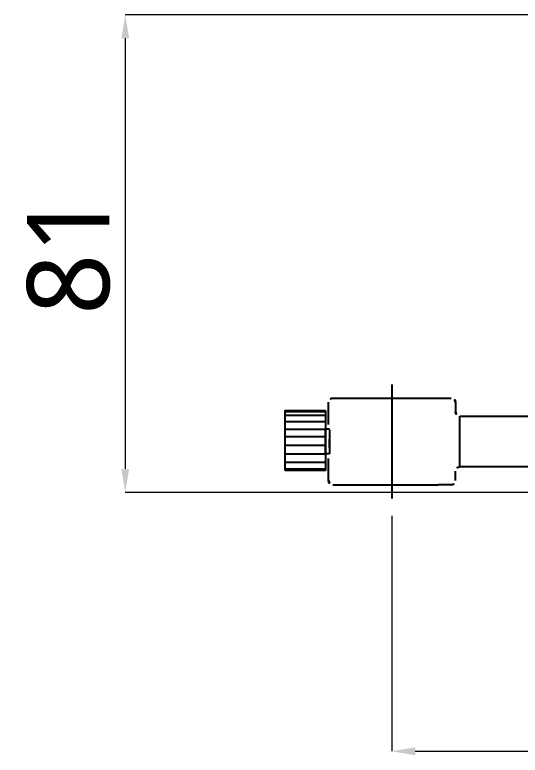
# Model space of a CAD drawing. Extents: x 16296660632 to 16296676936, y -37409619871 to -37409617270.
# Drawn here: x 16296676353.1 to 16296676439.2, y -37409617693 to -37409617567.1 of the extents above; entities that cross this region are included whole.
import ezdxf

# ---------------------------------------------------------------- set-up
doc = ezdxf.new("R2010")
doc.units = 0
doc.header["$LTSCALE"] = 10
doc.header["$MEASUREMENT"] = 0
doc.header["$PDMODE"] = 3
doc.header["$PDSIZE"] = -10
doc.linetypes.add('CENTER', pattern=[2, 1.25, -0.25, 0.25, -0.25])
doc.layers.get('0').update_dxf_attribs({"linetype": 'CONTINUOUS'})
doc.layers.get('DEFPOINTS').update_dxf_attribs({"linetype": 'CONTINUOUS'})
doc.layers.add('Default', color=7, linetype='CONTINUOUS')
doc.layers.add('MAKE2D_VISIBLE_LINES', color=7, linetype='CONTINUOUS')
doc.styles.add('Daelim Dimension', font='NanumGothic.ttf')
doc.dimstyles.new('DEFAULT', dxfattribs={"dimscale": 2, "dimtxt": 2, "dimasz": 2, "dimexe": 0, "dimexo": 2, "dimgap": 1, "dimtad": 1, "dimdec": 1, "dimzin": 9, "dimdsep": 46, "dimtxsty": 'Daelim Dimension', "dimcen": 0.5, "dimclrd": 252, "dimclre": 252, "dimclrt": 3, "dimadec": 1, "dimazin": 0, "dimtfac": 1, "dimtdec": 1, "dimtix": 1, "dimtmove": 0, "dimatfit": 3, "dimfxl": 1, "dimtolj": 1, "dimtzin": 1, "dimlwd": 9, "dimlwe": 9, "dimarcsym": 0})

# ---------------------------------------------------------------- blocks, each defined once
blk = doc.blocks.new('*D2')
at = {"color": 5, "lineweight": 9, "transparency": 16777216}
for p, q in [((16296676441.79442, -37409617567.06135), (16296676371.94197, -37409617567.06135)), ((16296676371.94197, -37409617571.06135), (16296676371.94197, -37409617644.30936)), ((16296676500.98143, -37409617648.30936), (16296676371.94197, -37409617648.30936))]:
    blk.add_line(p, q, dxfattribs=at)
at = {"color": 5, "transparency": 16777216}
for points in [[(16296676371.2753, -37409617571.06135), (16296676372.60863, -37409617571.06135), (16296676371.94197, -37409617567.06135)], [(16296676371.2753, -37409617644.30936), (16296676372.60863, -37409617644.30936), (16296676371.94197, -37409617648.30936)]]:
    blk.add_solid(points, dxfattribs=at)
at = {"layer": 'DEFPOINTS', "color": 0, "transparency": 16777216}
for p in [(16296676445.79442, -37409617567.06135), (16296676371.94197, -37409617648.30936), (16296676504.98143, -37409617648.30936)]:
    blk.add_point(p, dxfattribs=at)
at = {"color": 7, "transparency": 16777216, "insert": (16296676362.32109, -37409617607.68535), "char_height": 14, "attachment_point": 5, "rotation": 90, "style": 'Daelim Dimension'}
blk.add_mtext('\\A1;81', dxfattribs=at)
blk = doc.blocks.new('*D3')
at = {"color": 5, "lineweight": 9, "transparency": 16777216}
for p, q in [((16296676417.30773, -37409617652.309357), (16296676417.30773, -37409617692.344841)), ((16296676510.92547, -37409617652.291573), (16296676510.92547, -37409617692.344841)), ((16296676421.30773, -37409617692.344841), (16296676506.92547, -37409617692.344841))]:
    blk.add_line(p, q, dxfattribs=at)
at = {"color": 5, "transparency": 16777216}
for points in [[(16296676421.30773, -37409617691.678177), (16296676421.30773, -37409617693.011513), (16296676417.30773, -37409617692.344841)], [(16296676506.92547, -37409617691.678177), (16296676506.92547, -37409617693.011513), (16296676510.92547, -37409617692.344841)]]:
    blk.add_solid(points, dxfattribs=at)
at = {"layer": 'DEFPOINTS', "color": 0, "transparency": 16777216}
for p in [(16296676417.30773, -37409617648.309357), (16296676510.92547, -37409617648.291573), (16296676510.92547, -37409617692.344841)]:
    blk.add_point(p, dxfattribs=at)
at = {"color": 7, "transparency": 16777216, "insert": (16296676464.1166, -37409617682.713943), "char_height": 14, "attachment_point": 5, "style": 'Daelim Dimension'}
blk.add_mtext('\\A1;130', dxfattribs=at)

msp = doc.modelspace()

# ---------------------------------------------------------------- linework, layer by layer
for p, q in [((16296676406.56035, -37409617636.764977), (16296676406.56184, -37409617632.984978)), ((16296676407.27614, -37409617632.264999), (16296676409.44178, -37409617632.26503)), ((16296676409.44178, -37409617632.26503), (16296676425.282391, -37409617632.265533)), ((16296676425.282391, -37409617632.265533), (16296676427.43885, -37409617632.264977)), ((16296676428.15885, -37409617632.984978), (16296676428.15885, -37409617634.604973)), ((16296676399.110809, -37409617634.35318), (16296676406.02281, -37409617634.35318)), ((16296676399.110809, -37409617634.35318), (16296676399.110809, -37409617644.548462)), ((16296676406.02281, -37409617634.35318), (16296676406.02281, -37409617644.570587)), ((16296676428.878851, -37409617635.324966), (16296676503.758869, -37409617635.324829)), ((16296676503.75886, -37409617643.964828), (16296676428.878851, -37409617643.964973)), ((16296676428.160351, -37409617646.30497), (16296676428.160339, -37409617644.684967)), ((16296676407.27969, -37409617647.024971), (16296676409.440359, -37409617647.024971)), ((16296676409.44035, -37409617647.024979), (16296676425.28035, -37409617647.024971)), ((16296676427.441019, -37409617647.024971), (16296676425.28035, -37409617647.024971))]:
    msp.add_line(p, q)
at = {"linetype": 'CENTER'}
for p, q in [((16296676399.117439, -37409617634.569527), (16296676406.031071, -37409617634.569527)), ((16296676399.117439, -37409617635.157272), (16296676406.031071, -37409617635.157272)), ((16296676399.117439, -37409617636.250999), (16296676406.031071, -37409617636.250999)), ((16296676399.117439, -37409617637.568893), (16296676406.031071, -37409617637.568893)), ((16296676399.117439, -37409617638.795898), (16296676406.031071, -37409617638.795898)), ((16296676399.117439, -37409617640.250122), (16296676406.031071, -37409617640.250122)), ((16296676399.117439, -37409617641.749802), (16296676406.02281, -37409617641.749802)), ((16296676406.248421, -37409617641.749802), (16296676406.031071, -37409617641.749802)), ((16296676399.117439, -37409617643.158592), (16296676406.031071, -37409617643.158592)), ((16296676399.117439, -37409617644.294701), (16296676406.031071, -37409617644.294701)), ((16296676399.110809, -37409617644.548462), (16296676406.02281, -37409617644.570587))]:
    msp.add_line(p, q, dxfattribs=at)
at = {"ltscale": 0.5}
for p, q in [((16296676428.878851, -37409617643.964973), (16296676428.87789, -37409617635.324966)), ((16296676406.736111, -37409617637.639679), (16296676406.736111, -37409617641.741783)), ((16296676406.736111, -37409617639.223259), (16296676406.736111, -37409617639.223251)), ((16296676406.736111, -37409617640.67215), (16296676406.736111, -37409617639.223259)), ((16296676406.736111, -37409617640.672157), (16296676406.736111, -37409617640.67215))]:
    msp.add_line(p, q, dxfattribs=at)
at = {"linetype": 'CENTER'}
for points in [[(16296676406.736111, -37409617641.741783), (16296676406.031071, -37409617641.741783), (16296676406.031071, -37409617637.520012), (16296676406.715839, -37409617637.520012)], [(16296676406.736111, -37409617637.520012), (16296676406.73612, -37409617637.520012)]]:
    msp.add_lwpolyline(points, dxfattribs=at)
for centre, start, end in [((16296676407.281839, -37409617632.984978), 90, 180), ((16296676427.43885, -37409617632.984978), 0, 90), ((16296676428.878851, -37409617634.604973), 180, 270), ((16296676428.878851, -37409617644.684967), 90, 180)]:
    msp.add_arc(centre, 0.72, start, end)
at = {"layer": 'Default', "color": 1, "linetype": 'CENTER'}
msp.add_line((16296676417.30773, -37409617629.924828), (16296676417.30773, -37409617649.364822), dxfattribs=at)
at = {"layer": 'MAKE2D_VISIBLE_LINES'}
msp.add_line((16296676406.56036, -37409617646.30497), (16296676406.56035, -37409617642.524979), dxfattribs=at)
for points in [[(16296676406.73612, -37409617637.639687, 0.0176208741), (16296676406.56035, -37409617636.764977)], [(16296676406.56035, -37409617642.524979, 0.0157882116), (16296676406.72072, -37409617641.741783, 0.0157882116)]]:
    msp.add_lwpolyline(points, format="xyb", dxfattribs=at)
for centre, start, end in [((16296676407.280359, -37409617646.30497), 180, 270), ((16296676427.44035, -37409617646.30497), 270, 0)]:
    msp.add_arc(centre, 0.72, start, end, dxfattribs=at)

# ---------------------------------------------------------------- dimensions: what is measured, and where the dimension line sits
dim = msp.add_linear_dim(base=(16296676371.941971, -37409617648.309357), p1=(16296676445.79442, -37409617567.061348), p2=(16296676504.98143, -37409617648.309357), angle=90, dimstyle='DEFAULT', override={"dimtxt": 7, "dimdec": 0, "dimclrd": 5, "dimclre": 5, "dimclrt": 7})
dim.commit()
dim.dimension.update_dxf_attribs({"geometry": '*D2', "text_midpoint": (16296676362.321091, -37409617607.685349)})
dim = msp.add_linear_dim(base=(16296676510.92547, -37409617692.344841), p1=(16296676417.30773, -37409617648.309357), p2=(16296676510.92547, -37409617648.291573), text='130', dimstyle='DEFAULT', override={"dimtxt": 7, "dimdec": 0, "dimclrd": 5, "dimclre": 5, "dimclrt": 7})
dim.commit()
dim.dimension.update_dxf_attribs({"geometry": '*D3', "text_midpoint": (16296676464.1166, -37409617692.344841), "dimtype": 160})

doc.saveas('drawing.dxf')
